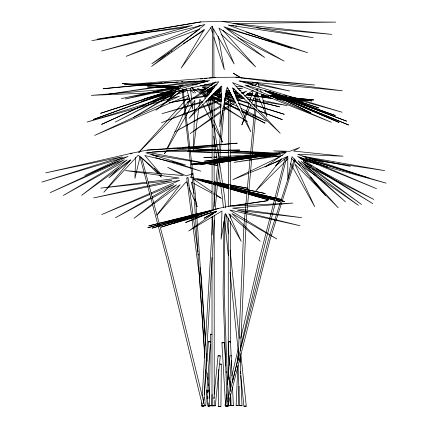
<?xml version="1.0" encoding="UTF-8"?>
<svg xmlns="http://www.w3.org/2000/svg" width="428" height="428" viewBox="0 0 428 428"><rect width="100%" height="100%" fill="white"/><g stroke="black" fill="none" stroke-linecap="round" stroke-linejoin="round"><path stroke-width="0.64" d="M214.214 400.421L214.214 405.765L211.999 405.84L212.026 257.57M212.031 234.865L212.031 216.83M212.031 214.829L212.031 212.823M212.037 210.153L212.202 94.749M230.451 395.702L230.451 405.723L228.236 405.749L228.236 403.743M228.242 379.684L228.279 217.97M228.279 206.606L228.648 97.787L229.012 97.723L230.039 97.745L230.408 205.895M212.218 90.083L212.229 86.75M212.234 84.755L212.24 82.754M212.251 78.089L212.4 26.124M219.848 363.987L221.308 364.121L220.934 406.338L219.864 406.456L218.403 406.322L218.729 369.38M224.978 214.016L224.251 293.517L228.311 405.723L227.156 405.824L223.074 293.357L223.972 221.223M212.074 394.407L211.908 405.771L209.388 405.771L210.292 344.256M210.325 342.25L210.442 334.231L211.453 334.156M135.601 157.477L134.932 178.39L140.068 156.739M237.802 366.833L236.128 405.562L237.321 405.733L238.236 405.61L239.043 386.254M240.044 362.216L240.269 356.877M240.515 350.869L246.164 221.367M238.064 360.825L238.177 358.15M238.262 356.15L243.864 226.605M203.905 400.538L204.097 397.205M204.247 394.536L214.647 215.156M203.6 405.872L203.461 406.167L201.652 406.06L201.85 402.721M202.241 396.055L212.844 216.648M203.691 403.572L208.399 341.705L210.159 341.817L210.576 341.935L205.718 405.798L203.541 405.567L205.718 405.798M225.631 405.621L227.584 405.798L225.631 405.621L226.615 394.327M227.487 384.365L229.986 355.807L231.789 355.893L227.931 401.812M215.182 209.18L225.246 96.996M225.363 95.663L225.481 94.337M246.282 220.035L246.812 214.043M246.929 212.711L247.047 211.379M247.165 210.046L247.459 206.719M247.577 205.387L256.051 109.488M256.169 108.156L257.581 92.175M257.699 90.843L257.817 89.511L256.431 89.409L257.817 89.511M243.923 225.941L245.683 206.724M245.806 205.397L254.671 108.632M254.853 106.642L256.185 92.063M213.091 213.995L213.272 211.999M213.46 210.009L222.678 110.403M222.801 109.076L222.924 107.749M213.765 398.976L213.963 396.986M214.225 394.327L218.066 355.807L219.81 355.893L220.292 355.984L215.327 405.798L213.101 405.621L215.327 405.798M198.726 108.407L193.365 149.998L194.852 100.189L186.057 115.747M198.977 106.428L199.913 99.168L201.465 102.105M220.741 86.552L218.398 100.837L221.533 93.662M232.768 380.872L238.219 357.46M240.338 348.355L259.871 264.472L286.605 157.83L286.032 157.889M225.727 401.951L224.962 405.198L225.824 405.15M231.832 375.945L238.246 348.643M240.686 338.243L258.089 264.135L284.925 158.868M228.065 398.629L268.511 239.236L294.48 158.708M227.017 405.514L227.953 405.701L269.972 239.835L295.234 159.756M243.944 118.572L241.841 124.901L244.286 119.471M244.361 117.304L248.989 103.383M249.62 101.484L253.199 90.725M245.105 117.663L251.092 104.395M251.637 103.191L256.538 92.336M165.69 151.384L164.545 153.78L165.845 151.475M166.834 148.987L184.586 111.842M185.158 110.643L190.027 100.457L138.95 152.213M201.652 406.06L201.797 405.765M208.27 406.038L209.725 405.905L208.27 406.038L208.045 402.711M167.476 148.591L185.404 116.898M156.985 215.006L180.167 184.698L153.85 203.835M278.516 162.822L255.719 190.936L284.24 162.544M279.345 161.8L280.591 160.27L249.995 172.703M281.528 158.767L275.493 165.834L287.937 156.616M157.055 215.054L186.335 181.675L188.176 185.945M138.907 152.165L188.828 96.551M285.171 161.613L287.98 158.82M176.266 91.597L167.482 100.275L183.361 89.57M178.112 89.773L183.2 84.749L125.19 99.055L178.824 87.681L100.521 113.318L171.612 90.704L162.849 93.93M118.866 168.054L108.846 177.855L130.492 160.34M171.783 97.07L155.969 110.274L182.414 90.105M212.769 117.138L190.16 133.579L212.711 118.075M213.85 116.357L220.848 111.269M224.079 108.921L228.921 105.395M230.002 104.614L234.844 101.088M237 99.526L241.847 96M152.775 204.616L133.98 218.291L176.609 184.848L115.426 217.772L150.683 197.688M190.219 100.216L187.009 102.511L190.412 100.43M191.284 99.451L215.873 81.839M213.807 117.32L220.409 112.783M223.71 110.515L228.659 107.107M230.307 105.973L235.807 102.196M238.011 100.682L242.96 97.279M244.607 96.145L252.857 90.469M169.857 52.264L151.854 63.756L199.699 29.077L126.164 56.319L200.935 25.434L198.956 25.696M170.981 51.547L172.104 50.83M183.361 43.645L204.172 30.356M191.546 99.74L217.055 84.129M175.822 91.635L133.761 117.272L174.817 93.261M216.263 211.106L204.038 218.264L213.347 213.395M151.838 197.03L173.805 184.516L151.031 194.007M212.705 110.392L174.571 132.033L212.491 111.494M213.861 109.734L220.794 105.802M224.261 103.833L233.506 98.584M235.817 97.274L240.44 94.652M242.173 93.668L246.796 91.046L241.809 92.892M213.658 110.863L221.244 106.754M224.743 104.86L228.83 102.65M229.996 102.019L234.079 99.804M236.411 98.542L241.665 95.701M215.091 212.486L216.258 211.876M172.998 92.213L115.212 122.092L175.202 91.886M249.053 171.767L232.864 179.669L248.77 173.201M250.252 171.179L280.233 156.552L272.92 156.648M122.536 157.665L84.792 175.523L115.373 162.624M130.326 153.978L132.124 153.128L146.981 150.132L237.294 143.161L220.768 144.685M168.632 93.502L101.575 124.398L171.772 92.726M175.277 90.442L179.503 88.489L168.814 92.336M187.55 178.016L188.063 177.781L197.971 251.862M149.886 193.413L101.789 214.53L149.8 194.521M151.105 192.878L179.723 180.316L93.572 197.939L147.697 185.864M188.598 95.123L94.658 135.409L179.519 96.134L171.173 98.472M116.593 162.105L118.428 161.335M207.831 213.465L185.591 222.501L210.988 212.614M207.965 405.926L210.03 405.744L207.965 405.926L206.911 389.919M196.859 108.862L161.426 122.681L196.944 109.52M199.346 107.893L212.4 102.8M213.647 102.319L221.725 99.168M224.834 97.953L231.671 95.289M234.779 94.074L237.888 92.865M198.191 109.054L212.523 103.747M213.77 103.282L215.637 102.592M216.884 102.126L221.244 100.51M224.984 99.125L232.463 96.353M235.577 95.203L239.316 93.818M161.597 94.39L93.352 119.492L165.668 93.47M218.494 208.431L172.019 223.849L216.541 211.298L188.641 231.013L221.977 211.015L221.099 239.263L225.412 213.556L241.258 241.446L228.83 213.738L260.251 241.339L231.928 213.519L276.793 238.958L229.809 210.025L299.958 225.711L237.54 210.292L301.649 217.67L232.57 208.174L292.843 203.081L229.686 206.093L218.494 208.431L148.767 225.898L210.913 210.603L147.815 227.717L211.197 210.801L152.068 228.135L211.726 210.934L161.233 227.129L198.667 215.375M172.987 95.433L87.077 122.06L169.889 98.836M176.807 94.251L185.715 91.49L179.733 91.731M207.773 94.101L207.585 92.785L208.522 92.496L209.062 92.764L209.26 94.085M173.415 91.838L141.513 101.447L186.448 88.89M202.861 101.511L162.116 113.634L202.53 102.404M206.681 100.377L212.411 98.675M213.684 98.296L221.324 96.022M225.144 94.888L230.874 93.181M234.057 92.234L236.604 91.48M239.787 90.533L241.06 90.153L239.744 90.383M205.734 101.516L211.512 99.911M214.075 99.2L221.774 97.06M225.62 95.99L231.393 94.39M234.603 93.497L237.808 92.609M240.75 375.64L243.906 406.193L245.405 405.803L246.266 406.209L240.755 353.057M246.266 406.209L244.763 406.6L243.906 406.193M139.903 156.509L167.765 262.311L202.594 406.193L204.589 405.739L169.504 261.909L141.582 157.493M132.124 153.128L45.678 172.891L122.151 156.803L41.896 182.082L128.09 156.439L50.167 192.654L124.409 159.698L63.333 195.452L127.159 159.933L81.636 195.318L130.695 159.649L103.827 192.263L138.207 155.171L161.955 175.277L144.814 155.514L185.495 164.973L145.878 152.801L216.948 146.269L146.981 150.132M149.003 185.57L171.831 180.477L148.575 182.981M204.932 80.721L121.338 98.563L207.831 81.331M211.999 405.84L214.214 405.765M190.107 98.595L169.274 102.725L189.69 99.146M191.407 98.338L208.334 94.984M212.893 94.08L220.051 92.662M225.909 91.501L229.82 90.731M233.073 90.083L235.026 89.698M238.278 89.051L242.837 88.147L237.524 88.371M203.862 405.872L204.589 405.739M202.594 406.193L203.321 406.065M191.664 98.804L206.157 96.263M211.421 95.342L220.645 93.727M225.914 92.806L229.863 92.111M233.816 91.421L236.449 90.961M229.676 97.809L230.039 97.745M200.935 21.898L91.817 40.607L192.258 25.487L101.548 51.018L204.942 24.476L151.544 66.436L204.418 29.222L181.151 68.159L211.903 26.333L234.169 63.959L218.906 28.088L264.654 57.475L223.919 26.745L291.58 48.519L228.14 25.017L313.114 37.701L222.218 21.4L200.935 21.898L97.108 39.135L122.9 35.733M232.864 206.103L267.842 200.657L229.686 206.093M225.626 406.247L228.151 406.161L225.626 406.247L221.907 342.855L223.384 342.625L224.433 342.769L225.759 365.459M224.433 342.769L221.907 342.855M194.761 81.085L108.268 94.219L204.252 80.721M282.582 155.514L234.159 162.346L277.173 155.273L229.815 158.397M124.222 35.556L186.389 27.355M146.799 182.173L100.735 188.122L147.248 183.125M148.115 182.002L179.038 178.005L145.932 173.415M236.128 405.562L238.236 405.61M138.886 152.641L139.373 152.582M220.238 364.233L221.308 364.121M218.403 406.322L220.934 406.338M218.291 159.687L204.424 161.196L276.75 153.181L220.393 158.515L286.535 152.031L273.706 150.854L289.686 151.325L299.686 147.505L293.629 151.079L343.021 156.22L297.679 154.321L368.23 177.781L304.495 158.002L376.528 188.684L297.562 156.477L372.783 203.626L303.607 161.64L361.532 204.472L301.221 161.484L345.423 201.791L298.081 160.725L325.548 195.762L292.062 156.68L287.814 179.482L287.766 156.268L264.916 167.064L285.808 152.566L213.593 163.549L275.728 153.925L199.78 164.636L273.85 154.037L192.129 164.839L273.096 153.994L191.177 164.159L279.714 153.026L219.612 159.548M162.116 82.797L103.191 88.703L178.134 81.962M164.764 82.529L166.091 82.395M200.518 78.945L202.508 78.747M204.493 78.549L207.141 78.281M209.126 78.083L215.749 77.42L235.758 77.184L314.591 84.995L262.829 80.876M177.149 148.714L180.456 148.409M181.777 148.286L219.446 144.808M181.451 81.662L182.777 81.545M215.749 77.42L124.339 84.803L209.602 80.598L144.29 98.724L218.762 81.716L188.989 118.396L221.822 85.98L219.703 126.768L227.215 87.152L250.819 131.84L232.495 87.713L280.206 133.252L232.532 82.572L331.309 122.285L244.886 85.038L342.132 112.238L238.899 80.908L342.389 90.763L235.758 77.184M165.112 89.393L91.287 95.364L149.805 92.962M171.093 88.906L178.412 88.318M229.05 158.264L213.807 159.457L228.482 158.488M230.376 158.157L280.741 154.219L229.938 152.828M206.243 88.933L182.408 90.699L205.649 89.719M208.891 88.74L213.524 88.393M219.484 87.954L220.805 87.858M236.031 86.729L242.655 86.242M246.624 85.948L248.609 85.798M209.388 405.771L211.908 405.771M229.333 365.1L228.295 341.817L230.515 341.817L231.136 355.791M230.515 341.817L228.295 341.817M230.606 393.707L231.141 405.68L233.362 405.68L232.532 387.056M233.362 405.68L231.141 405.68M228.236 405.749L228.814 405.712M229.873 405.76L230.451 405.723M211.78 157.13L203.808 157.579L211.785 157.472M213.775 157.017L217.098 156.825M219.757 156.675L250.321 154.941M251.648 154.866L269.592 153.85M239.311 355.807L237.674 355.893L237.85 360.542M238.032 365.191L239.584 405.707L242.002 405.707L240.113 356.556M242.002 405.707L239.584 405.707M207.644 89.634L212.957 89.409M218.269 89.184L220.923 89.072M226.899 88.821L228.226 88.767M232.875 88.569L234.207 88.51M153.133 92.828L169.092 92.17M200.47 85.744L211.79 85.3M214.455 85.193L216.456 85.118M152.518 151.956L219.147 150.512M220.479 150.479L239.803 150.062L220.516 150.201M213.775 157.445L217.098 157.402M219.757 157.365L250.327 156.953M251.653 156.937L270.261 156.685M166.642 150.592L219.184 150.212M222.218 21.4L335.702 22.122L233.656 23.54L331.786 34.39L256.693 27.761M173.864 87.419L147.414 86.921L172.072 87.66M193.156 84.348L197.153 84.434M204.472 84.584L212.465 84.755M189.155 151.699L187.828 151.673L189.16 151.71M190.481 151.726L212.4 152.181M213.727 152.208L219.04 152.315M220.367 152.341L229.001 152.523M230.328 152.55L270.844 153.385L230.285 150.972M190.497 151.747L211.892 152.331M213.893 152.384L228.6 152.791M210.442 334.231L211.94 334.3M220.292 355.984L218.066 355.807M212.352 149.736L189.732 148.543L212.336 149.902M213.684 149.811L215.68 149.912M217.012 149.982L228.991 150.613M230.318 150.688L276.895 153.144M175.801 86.697L122.135 83.626L175.822 86.964M213.663 149.982L228.959 150.891M210.576 341.935L208.399 341.705M188.063 177.781L186.704 177.946L199.448 276.525L204.803 357.899M229.445 25.359L234.095 25.771M235.427 25.889L236.754 26.006M234.127 91.924L235.459 92.057M242.104 92.726L244.099 92.93M248.085 93.331L252.071 93.732M261.374 94.668L264.033 94.941M268.024 95.342L290.617 97.621M293.94 97.953L313.879 99.965L293.993 97.916M217.75 90.067L220.404 90.34M233.661 91.704L235.651 91.908M242.28 92.592L244.27 92.796M248.245 93.208L252.226 93.614M261.508 94.572L264.156 94.845M267.473 95.187L290.676 97.579M220.511 90.779L217.194 90.41L220.5 90.827M241.74 93.138L243.067 93.288M247.71 93.802L252.354 94.321M255.013 94.615L257.667 94.909M261.647 95.348L266.291 95.867M270.271 96.311L296.813 99.259M300.13 99.628L312.071 100.954L298.846 99.457M234.046 92.111L235.368 92.261M241.981 93.01L243.302 93.16M247.272 93.609L252.563 94.208M261.818 95.257L266.446 95.781M270.416 96.23L296.861 99.232M220.211 91.004L216.889 90.597L220.153 91.094M228.836 92.057L230.162 92.223M236.138 92.951L237.465 93.117M247.416 94.331L252.06 94.898M254.719 95.225L258.036 95.631M262.016 96.118L269.314 97.012M273.299 97.498L302.494 101.067L273.401 97.434M247.609 94.213L252.242 94.791M254.885 95.123L258.191 95.535M261.497 95.947L268.773 96.856M207.858 89.655L209.18 89.837M217.108 90.918L220.409 91.373M227.017 92.271L230.323 92.726M234.945 93.358L236.267 93.539M246.175 94.893L272.599 98.499M277.221 99.13L285.813 100.307L275.964 98.922M144.605 173.228L125.404 170.563L183.414 175.571L167.701 167.359L186.314 175.871L192.958 173.57L190.439 177.353L212.106 181.472M228.033 92.197L230.66 92.566M234.598 93.117L237.224 93.486M246.416 94.775L251.669 95.514M252.98 95.701L272.679 98.461M305.854 158.906L310.455 159.591M313.74 160.077L384.702 170.617L302.58 156.225M207.072 88.066L202.487 87.333L207.024 88.484M209.688 88.484L211.651 88.794M217.536 89.73L220.158 90.148M226.043 91.089L228.006 91.399M235.86 92.651L237.171 92.86M246.983 94.428L251.562 95.155M254.837 95.674L258.105 96.198M262.032 96.824L268.575 97.868L262.016 96.701M216.552 94.219L221.174 94.963M226.455 95.808L229.756 96.343M231.077 96.551L232.399 96.765M237.679 97.616L239.659 97.937M240.975 98.146L244.276 98.681M248.898 99.424L250.22 99.633M252.857 100.061L255.5 100.484M256.821 100.698L260.78 101.334M262.76 101.655L287.183 105.582L263.108 100.585M212.181 164.545L151.025 154.476L157.964 156.798M213.497 164.764L217.44 165.411L213.502 164.63M192.488 84.332L195.767 84.915M200.363 85.734L208.891 87.253M210.854 87.601L212.823 87.949M218.729 89.003L220.693 89.35M225.941 90.281L229.221 90.864M233.811 91.683L235.78 92.031M246.929 94.016L252.178 94.952M254.804 95.417L258.084 96M212.058 181.713L199.566 179.428L211.924 182.082M214.027 182.077L228.493 184.725M229.804 184.966L247.555 188.218L217.354 182.472M207.757 90.238L211.657 90.966M215.562 91.688L219.462 92.416M225.963 93.625L228.568 94.107M229.868 94.347L231.168 94.588M235.721 95.433L242.221 96.642L235.737 95.316M147.831 152.331L212.192 164.384M308.909 158.51L350.452 166.39L303.778 156.707M214.075 181.846L216.044 182.221M239.76 81.053L256.661 84.423M258.608 84.814L289.799 91.036L251.814 82.032M207.826 89.773L211.074 90.415M215.616 91.319L216.916 91.576M226 93.379L228.595 93.898M216.905 90.998L220.158 91.672M226.016 92.892L229.916 93.7M235.775 94.914L239.027 95.594M246.186 97.076L250.744 98.023M253.344 98.563L259.85 99.911M211.812 182.28L197.474 179.262L211.764 182.703M213.77 182.692L228.108 185.709M230.061 186.121L265.253 193.531L230.136 185.993M213.877 182.499L228.183 185.57M212.079 182.975L204.322 181.13L212.079 183.098M214.021 183.435L215.958 183.901M217.253 184.206L228.247 186.822M230.184 187.282L246.993 191.284M248.288 191.589L281.26 199.437L229.948 187.079M205.804 89.233L203.862 88.767L205.13 89.168M207.746 89.693L211.625 90.624M215.509 91.549L220.035 92.63M225.861 94.021L227.15 94.331M229.092 94.791L231.682 95.412M235.561 96.337L240.092 97.418M241.387 97.728L243.971 98.349M247.855 99.275L279.554 106.845L256.886 101.104M213.711 183.173L215.659 183.639M216.959 183.954L228.648 186.769M211.86 183.238L204.081 181.285L211.774 183.345M213.802 183.73L215.749 184.217M217.044 184.543L228.065 187.309M230.007 187.796L246.865 192.028M248.16 192.354L274.739 199.025M210.26 89.302L212.202 89.794M216.734 90.939L219.976 91.763M225.802 93.234L228.392 93.893M230.334 94.385L231.628 94.711M235.518 95.695L240.697 97.006M241.991 97.338L243.286 97.664M247.823 98.809L255.591 100.778M214.016 183.591L215.958 184.083M217.247 184.409L228.236 187.196M230.173 187.689L246.977 191.953M248.272 192.284L274.771 199.009M212.336 183.698L202.706 181.151L212.331 183.88M213.626 184.035L216.194 184.714M217.478 185.056L221.329 186.073M222.614 186.41L228.392 187.94M230.318 188.448L247.015 192.868M248.299 193.205L274.632 200.165L248.336 193.119M213.7 183.858L215.626 184.372M216.91 184.714L228.456 187.806M229.74 188.149L247.058 192.777M291.516 97.274L297.904 99.029L288.916 96.418M303.254 160.388L318.025 164.448M321.883 165.508L386.104 183.168L306.469 159.195M193.344 178.781L211.887 183.976M213.807 184.511L215.723 185.051M217.001 185.41L220.837 186.48M222.758 187.02L228.515 188.63M229.793 188.989L247.052 193.825M248.331 194.184L268.795 199.913L248.261 194.082M213.615 184.243L216.177 184.976M217.461 185.34L221.313 186.431M222.597 186.795L228.37 188.438M230.296 188.983L246.977 193.718M284.427 95.112L286.353 95.674M155.557 157.718L200.86 171.168L172.473 161.656M274.343 42.698L227.043 28.537L284.064 61.086L237.898 37.605M277.542 43.656L307.582 52.655L246.277 32.137M206.012 90.469L211.1 92.015M214.284 92.983L216.188 93.566M217.461 93.951L221.281 95.112M225.096 96.273L233.998 98.986M237.182 99.954L249.899 103.827M253.082 104.79L254.986 105.374M256.26 105.759L284.245 114.276L256.399 105.438M300.542 158.686L314.361 162.982M316.244 163.566L327.554 167.086L312.702 161.8M198.635 88.992L203.086 90.378M213.262 93.55L216.44 94.545L214.043 93.588M207.029 89.773L211.459 91.18M214.621 92.181L217.788 93.186M225.385 95.599L228.547 96.6M229.815 97.006L233.613 98.21M236.775 99.216L249.433 103.228M252.6 104.234L255.131 105.037M269.1 91.303L318.732 107.974L269.865 91.897L335.349 115.523L271.657 92.839L346.632 121.156L264.932 90.565L348.649 124.997L272.128 93.759L338.96 122.387L264.793 90.913L310.899 112.906L266.821 91.383M299.086 156.953L304.035 158.718M209.768 93.02L197.26 88.43L209.148 94.518M214.15 94.631L221.656 97.386M224.786 98.536L235.421 102.436M238.546 103.587L256.062 110.017M258.566 110.932L282.336 119.658L258.121 110.445M205.97 90.597L210.314 92.25M215.905 94.374L221.49 96.503M225.214 97.921L235.149 101.704M238.878 103.121L255.639 109.498M206.253 90.474L210.448 92.148M204.75 94.647L207.195 95.701M210.255 97.017L212.7 98.071M213.92 98.595L221.255 101.762M226.15 103.87L228.595 104.924M231.04 105.978L239.594 109.664M241.429 110.456L254.269 115.988M255.489 116.518L266.494 121.263L240.996 108.273M208.308 95.235L199.352 90.827L207.719 96.214M210.694 96.407L220.848 101.404M224.433 103.164L239.958 110.804M241.745 111.687L265.039 123.146L241.852 111.269M207.585 92.785L208.126 93.053M304.806 164.759L310.755 167.749M312.536 168.643L373.788 199.448L316.346 168.595M214.305 94.679L218.457 96.798M219.644 97.402L221.42 98.306M224.984 100.12L228.541 101.928M230.318 102.838L231.505 103.442M232.693 104.047L238.027 106.765M211.528 95.738L221.634 100.917M224.609 102.436L239.471 110.049M303.447 161.666L309.31 164.817M310.482 165.443L311.654 166.075M192.536 182.772L191.359 182.135L194.093 193.766M193.713 183.403L211.93 193.242M213.695 194.194L214.867 194.826M216.632 195.778L221.335 198.319L216.381 194.906M241.777 78.121L233.153 73.124L240.37 77.725M249.824 82.786L254.992 85.782L257.79 82.695L259.213 87.264M191.353 87.574L206.622 96.883M208.885 98.263L221.324 105.85M224.154 107.578L247.336 121.713L223.903 106.631M247.587 82.32L252.584 85.504M209.394 97.29L221.11 104.833M193.258 178.979L211.978 191.872M213.626 193.012L215.279 194.146M302.569 166.647L316.26 176.133M317.902 177.272L358.423 205.349L305.571 166.043M190.439 90.415L194.216 93.16M291.58 158.692L300.424 165.663M221.132 34.16L255.671 66.891L222.956 30.27M143.027 158.9L157.52 173.367M158.922 174.763L161.26 177.096L159.639 175.009M310.728 177.288L338.275 207.821L294.919 164.106L314.714 206.692L290.585 163.491M154.369 168.22L158.424 173.442M192.226 87.799L195.473 92.865M202.701 104.459L211.988 122.092M213.85 125.618L220.35 137.966M220.971 139.143L222.517 142.08L221.057 138.388M188.967 187.774L194.499 200.588M195.815 203.642L197.131 206.692L195.307 198.934M257.057 93.545L266.911 116.523L261.626 93.983M227.824 405.38L227.953 405.701M203.771 94.732L205.231 98.424M206.451 101.495L210.346 111.334M213.754 119.942L220.57 137.158M210.774 27.681L212.416 32.769M213.856 37.225L224.331 69.673L218.35 36.396M186.49 88.971L192.739 108.915L190.369 88.184M260.572 89.473L261.176 92.052M209.848 98.039L212.502 115.838M213.781 124.409L218.505 156.049M219.393 161.982L224.507 196.259L225.679 207.559M208.425 98.718L212.534 127.721M213.749 136.286L217.857 165.288M218.51 169.905L222.244 196.27L223.405 207.564M198.239 253.841L198.415 255.168M200.095 267.735L201.246 276.333L205.595 340.372M183.034 89.404L189.823 147.125M189.979 148.452L195.286 193.563L205.606 345.332M182.194 90.212L188.646 147.28M188.796 148.607L191.717 174.485M191.867 175.817L193.895 193.734L204.397 348.799M226.433 214.867L228.359 233.469M230.082 250.075L239.241 338.441M224.78 220.848L228.343 255.393M230.055 272.005L238.626 355.042M240.338 371.648L240.547 373.644M206.499 353.715L206.997 361.05M207.81 373.055L209.533 398.409M206.51 358.643L206.649 360.638M207.778 377.282L207.912 379.278M208.233 383.937L208.324 385.27M208.639 389.929L208.773 391.925M209.089 396.585L209.228 398.58M204.573 351.463L204.798 354.791M205.884 370.76L206.061 373.425M207.189 390.063L207.371 392.727M207.639 396.719L207.773 398.714M205.595 369.91L206.077 377.245M226.112 371.461L226.193 372.799M231.345 360.446L232.324 382.397M229.868 377.079L230.489 391.048M213.823 29.377L213.963 78.003M213.979 82.663L213.984 84M213.989 85.996L213.995 87.997M214.011 93.325L214.182 206.719M230.414 214.583L230.414 217.927M230.414 221.271L230.441 342.234M230.446 380.995L230.451 391.021M214.182 220.078L214.214 398.42M220.174 90.517L218.178 90.313L220.163 90.538M284.465 201.465L276.033 199.352L284.465 201.465M279.768 201.524L275.916 200.507L279.768 201.524"/></g></svg>
